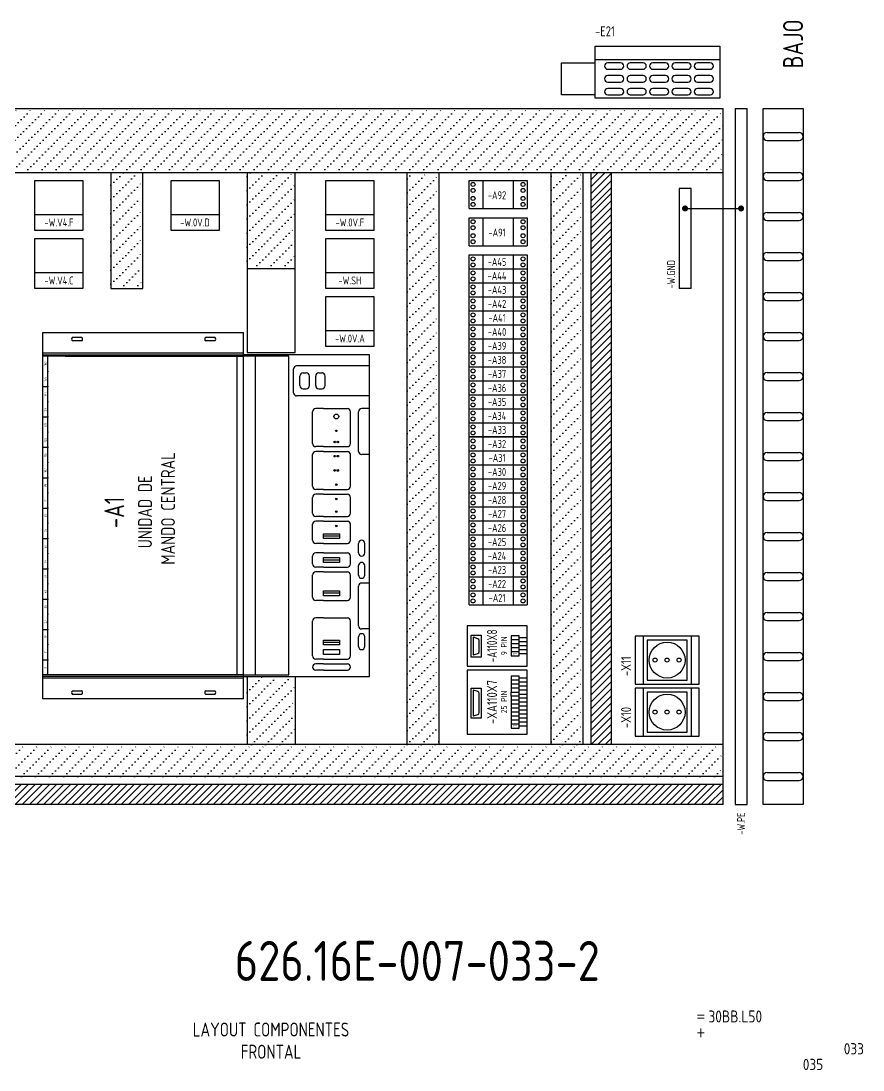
# Model space of a CAD drawing. Extents: x 10 to 414, y 6 to 268.
# Drawn here: x 203.5 to 414, y 5.6 to 267.9 of the extents above; entities that cross this region are included whole.
import ezdxf
from ezdxf.enums import TextEntityAlignment as Align

# ---------------------------------------------------------------- set-up
doc = ezdxf.new("R2010")
doc.units = 0
doc.header["$LTSCALE"] = 5
doc.header["$MEASUREMENT"] = 0
doc.header["$PDSIZE"] = -2
doc.linetypes.add('DOT15', pattern=[0.1875, 0, -0.1875])
doc.layers.get('0').update_dxf_attribs({"linetype": 'CONTINUOUS'})
doc.layers.add('CART', color=7, linetype='CONTINUOUS')
doc.styles.add('DIN', font='DIN.shx', dxfattribs={"width": 0.85})
doc.styles.add('N', font='ROMANS', dxfattribs={"width": 0.85, "height": 3})

# ---------------------------------------------------------------- blocks, each defined once
blk = doc.blocks.new('*X16')
at = {"color": 0, "linetype": 'DOT15'}
for p, q in [((72, 79.07), (79.93, 87)), ((72, 82.61), (76.39, 87)), ((72, 86.14), (72.86, 87)), ((75.46, 79), (83.46, 87)), ((79, 79), (87, 87)), ((82.54, 79), (90.54, 87)), ((86.07, 79), (94.07, 87)), ((89.61, 79), (97.61, 87)), ((93.14, 79), (101.14, 87)), ((96.68, 79), (104.68, 87)), ((100.21, 79), (108.21, 87)), ((103.75, 79), (111.75, 87)), ((107.28, 79), (115.28, 87)), ((110.82, 79), (118.82, 87)), ((114.36, 79), (122.36, 87)), ((117.89, 79), (125.89, 87)), ((121.43, 79), (129.43, 87)), ((124.96, 79), (132.96, 87)), ((128.5, 79), (136.5, 87)), ((132.03, 79), (140.03, 87)), ((135.57, 79), (143.57, 87)), ((139.1, 79), (147.1, 87)), ((142.64, 79), (150.64, 87)), ((146.18, 79), (154.18, 87)), ((149.71, 79), (157.71, 87)), ((153.25, 79), (161.25, 87)), ((156.78, 79), (164.78, 87)), ((160.32, 79), (168.32, 87)), ((163.85, 79), (171.85, 87)), ((167.39, 79), (175.39, 87)), ((170.92, 79), (178.92, 87)), ((174.46, 79), (182.46, 87)), ((177.99, 79), (185.99, 87)), ((181.53, 79), (189.53, 87)), ((185.07, 79), (193.07, 87)), ((188.6, 79), (196.6, 87)), ((192.14, 79), (200.14, 87)), ((195.67, 79), (203.67, 87)), ((199.21, 79), (207.21, 87)), ((202.74, 79), (210.74, 87)), ((206.28, 79), (214.28, 87)), ((209.81, 79), (217.81, 87)), ((213.35, 79), (221.35, 87)), ((216.89, 79), (224.89, 87)), ((220.42, 79), (228.42, 87)), ((223.96, 79), (231.96, 87)), ((227.49, 79), (235.49, 87)), ((231.03, 79), (239.03, 87)), ((234.56, 79), (242.56, 87)), ((238.1, 79), (246.1, 87)), ((241.63, 79), (249.63, 87)), ((245.17, 79), (253.17, 87)), ((248.71, 79), (256.71, 87)), ((252.24, 79), (260.24, 87)), ((255.78, 79), (263.78, 87)), ((259.31, 79), (267.31, 87)), ((262.85, 79), (270.85, 87)), ((266.38, 79), (274.38, 87)), ((269.92, 79), (277.92, 87)), ((273.45, 79), (281.45, 87)), ((276.99, 79), (284.99, 87)), ((280.53, 79), (288.53, 87)), ((284.06, 79), (292.06, 87)), ((287.6, 79), (295.6, 87)), ((291.13, 79), (299.13, 87)), ((294.67, 79), (302.67, 87)), ((298.2, 79), (306.2, 87)), ((301.74, 79), (309.74, 87)), ((305.27, 79), (313.27, 87)), ((308.81, 79), (316.81, 87)), ((312.35, 79), (320.35, 87)), ((315.88, 79), (323.88, 87)), ((319.42, 79), (327.42, 87)), ((322.95, 79), (330.95, 87)), ((326.49, 79), (334.49, 87)), ((330.02, 79), (338.02, 87)), ((333.56, 79), (341.56, 87)), ((337.09, 79), (345.09, 87)), ((340.63, 79), (348.63, 87)), ((344.17, 79), (352.17, 87)), ((347.7, 79), (355.7, 87)), ((351.24, 79), (359.24, 87)), ((354.77, 79), (362.77, 87)), ((358.31, 79), (364, 84.69)), ((361.84, 79), (364, 81.16))]:
    blk.add_line(p, q, dxfattribs=at)
blk = doc.blocks.new('*X3')
at = {"color": 0, "linetype": 'DOT15'}
for p, q in [((11, 226.67), (26.33, 242)), ((11, 230.2), (22.8, 242)), ((11, 233.74), (19.26, 242)), ((11, 237.27), (15.73, 242)), ((11, 240.81), (12.19, 242)), ((13.87, 226), (29.87, 242)), ((17.4, 226), (33.4, 242)), ((20.94, 226), (36.94, 242)), ((24.47, 226), (40.47, 242)), ((28.01, 226), (44.01, 242)), ((31.55, 226), (47.55, 242)), ((35.08, 226), (51.08, 242)), ((38.62, 226), (54.62, 242)), ((42.15, 226), (58.15, 242)), ((45.69, 226), (61.69, 242)), ((49.22, 226), (65.22, 242)), ((52.76, 226), (68.76, 242)), ((56.29, 226), (72.29, 242)), ((59.83, 226), (75.83, 242)), ((63.37, 226), (79.37, 242)), ((66.9, 226), (82.9, 242)), ((70.44, 226), (86.44, 242)), ((73.97, 226), (89.97, 242)), ((77.51, 226), (93.51, 242)), ((81.04, 226), (97.04, 242)), ((84.58, 226), (100.58, 242)), ((88.11, 226), (104.11, 242)), ((91.65, 226), (107.65, 242)), ((95.19, 226), (111.19, 242)), ((98.72, 226), (114.72, 242)), ((102.26, 226), (118.26, 242)), ((105.79, 226), (121.79, 242)), ((109.33, 226), (125.33, 242)), ((112.86, 226), (128.86, 242)), ((116.4, 226), (132.4, 242)), ((119.93, 226), (135.93, 242)), ((123.47, 226), (139.47, 242)), ((127.01, 226), (143.01, 242)), ((130.54, 226), (146.54, 242)), ((134.08, 226), (150.08, 242)), ((137.61, 226), (153.61, 242)), ((141.15, 226), (157.15, 242)), ((144.68, 226), (160.68, 242)), ((148.22, 226), (164.22, 242)), ((151.75, 226), (167.75, 242)), ((155.29, 226), (171.29, 242)), ((158.82, 226), (174.82, 242)), ((162.36, 226), (178.36, 242)), ((165.9, 226), (181.9, 242)), ((169.43, 226), (185.43, 242)), ((172.97, 226), (188.97, 242)), ((176.5, 226), (192.5, 242)), ((180.04, 226), (196.04, 242)), ((183.57, 226), (199.57, 242)), ((187.11, 226), (203.11, 242)), ((190.64, 226), (206.64, 242)), ((194.18, 226), (210.18, 242)), ((197.72, 226), (213.72, 242)), ((201.25, 226), (217.25, 242)), ((204.79, 226), (220.79, 242)), ((208.32, 226), (224.32, 242)), ((211.86, 226), (227.86, 242)), ((215.39, 226), (231.39, 242)), ((218.93, 226), (234.93, 242)), ((222.46, 226), (238.46, 242)), ((226, 226), (242, 242)), ((229.54, 226), (245.54, 242)), ((233.07, 226), (249.07, 242)), ((236.61, 226), (252.61, 242)), ((240.14, 226), (256.14, 242)), ((243.68, 226), (259.68, 242)), ((247.21, 226), (263.21, 242)), ((250.75, 226), (266.75, 242)), ((254.28, 226), (270.28, 242)), ((257.82, 226), (273.82, 242)), ((261.36, 226), (277.36, 242)), ((264.89, 226), (280.89, 242)), ((268.43, 226), (284.43, 242)), ((271.96, 226), (287.96, 242)), ((275.5, 226), (291.5, 242)), ((279.03, 226), (295.03, 242)), ((282.57, 226), (298.57, 242)), ((286.1, 226), (302.1, 242)), ((289.64, 226), (305.64, 242)), ((293.18, 226), (309.18, 242)), ((296.71, 226), (312.71, 242)), ((300.25, 226), (316.25, 242)), ((303.78, 226), (319.78, 242)), ((307.32, 226), (323.32, 242)), ((310.85, 226), (326.85, 242)), ((314.39, 226), (330.39, 242)), ((317.92, 226), (333.92, 242)), ((321.46, 226), (337.46, 242)), ((324.99, 226), (340.99, 242)), ((328.53, 226), (344.53, 242)), ((332.07, 226), (348.07, 242)), ((335.6, 226), (351, 241.4)), ((339.14, 226), (351, 237.86)), ((342.67, 226), (351, 234.33)), ((346.21, 226), (351, 230.79)), ((349.74, 226), (351, 227.26))]:
    blk.add_line(p, q, dxfattribs=at)
blk = doc.blocks.new('*X2')
at = {"color": 0}
for p, q in [((11, 69.34), (14.66, 73)), ((11, 71.1), (12.9, 73)), ((11, 72.87), (11.13, 73)), ((11.43, 68), (16.43, 73)), ((13.2, 68), (18.2, 73)), ((14.97, 68), (19.97, 73)), ((16.73, 68), (21.73, 73)), ((18.5, 68), (23.5, 73)), ((20.27, 68), (25.27, 73)), ((22.04, 68), (27.04, 73)), ((23.81, 68), (28.81, 73)), ((25.57, 68), (30.57, 73)), ((27.34, 68), (32.34, 73)), ((29.11, 68), (34.11, 73)), ((30.88, 68), (35.88, 73)), ((32.64, 68), (37.64, 73)), ((34.41, 68), (39.41, 73)), ((36.18, 68), (41.18, 73)), ((37.95, 68), (42.95, 73)), ((39.72, 68), (44.72, 73)), ((41.48, 68), (46.48, 73)), ((43.25, 68), (48.25, 73)), ((45.02, 68), (50.02, 73)), ((46.79, 68), (51.79, 73)), ((48.55, 68), (53.55, 73)), ((50.32, 68), (55.32, 73)), ((52.09, 68), (57.09, 73)), ((53.86, 68), (58.86, 73)), ((55.63, 68), (60.63, 73)), ((57.39, 68), (62.39, 73)), ((59.16, 68), (64.16, 73)), ((60.93, 68), (65.93, 73)), ((62.7, 68), (67.7, 73)), ((64.46, 68), (69.46, 73)), ((66.23, 68), (71.23, 73)), ((68, 68), (73, 73)), ((69.77, 68), (74.77, 73)), ((71.54, 68), (76.54, 73)), ((73.3, 68), (78.3, 73)), ((75.07, 68), (80.07, 73)), ((76.84, 68), (81.84, 73)), ((78.61, 68), (83.61, 73)), ((80.37, 68), (85.37, 73)), ((82.14, 68), (87.14, 73)), ((83.91, 68), (88.91, 73)), ((85.68, 68), (90.68, 73)), ((87.45, 68), (92.45, 73)), ((89.21, 68), (94.21, 73)), ((90.98, 68), (95.98, 73)), ((92.75, 68), (97.75, 73)), ((94.52, 68), (99.52, 73)), ((96.28, 68), (101.28, 73)), ((98.05, 68), (103.05, 73)), ((99.82, 68), (104.82, 73)), ((101.59, 68), (106.59, 73)), ((103.36, 68), (108.36, 73)), ((105.12, 68), (110.12, 73)), ((106.89, 68), (111.89, 73)), ((108.66, 68), (113.66, 73)), ((110.43, 68), (115.43, 73)), ((112.19, 68), (117.19, 73)), ((113.96, 68), (118.96, 73)), ((115.73, 68), (120.73, 73)), ((117.5, 68), (122.5, 73)), ((119.27, 68), (124.27, 73)), ((121.03, 68), (126.03, 73)), ((122.8, 68), (127.8, 73)), ((124.57, 68), (129.57, 73)), ((126.34, 68), (131.34, 73)), ((128.1, 68), (133.1, 73)), ((129.87, 68), (134.87, 73)), ((131.64, 68), (136.64, 73)), ((133.41, 68), (138.41, 73)), ((135.18, 68), (140.18, 73)), ((136.94, 68), (141.94, 73)), ((138.71, 68), (143.71, 73)), ((140.48, 68), (145.48, 73)), ((142.25, 68), (147.25, 73)), ((144.01, 68), (149.01, 73)), ((145.78, 68), (150.78, 73)), ((147.55, 68), (152.55, 73)), ((149.32, 68), (154.32, 73)), ((151.09, 68), (156.09, 73)), ((152.85, 68), (157.85, 73)), ((154.62, 68), (159.62, 73)), ((156.39, 68), (161.39, 73)), ((158.16, 68), (163.16, 73)), ((159.92, 68), (164.92, 73)), ((161.69, 68), (166.69, 73)), ((163.46, 68), (168.46, 73)), ((165.23, 68), (170.23, 73)), ((166.99, 68), (171.99, 73)), ((168.76, 68), (173.76, 73)), ((170.53, 68), (175.53, 73)), ((172.3, 68), (177.3, 73)), ((174.07, 68), (179.07, 73)), ((175.83, 68), (180.83, 73)), ((177.6, 68), (182.6, 73)), ((179.37, 68), (184.37, 73)), ((181.14, 68), (186.14, 73)), ((182.9, 68), (187.9, 73)), ((184.67, 68), (189.67, 73)), ((186.44, 68), (191.44, 73)), ((188.21, 68), (193.21, 73)), ((189.98, 68), (194.98, 73)), ((191.74, 68), (196.74, 73)), ((193.51, 68), (198.51, 73)), ((195.28, 68), (200.28, 73)), ((197.05, 68), (202.05, 73)), ((198.81, 68), (203.81, 73)), ((200.58, 68), (205.58, 73)), ((202.35, 68), (207.35, 73)), ((204.12, 68), (209.12, 73)), ((205.89, 68), (210.89, 73)), ((207.65, 68), (212.65, 73)), ((209.42, 68), (214.42, 73)), ((211.19, 68), (216.19, 73)), ((212.96, 68), (217.96, 73)), ((214.72, 68), (219.72, 73)), ((216.49, 68), (221.49, 73)), ((218.26, 68), (223.26, 73)), ((220.03, 68), (225.03, 73)), ((221.8, 68), (226.8, 73)), ((223.56, 68), (228.56, 73)), ((225.33, 68), (230.33, 73)), ((227.1, 68), (232.1, 73)), ((228.87, 68), (233.87, 73)), ((230.63, 68), (235.63, 73)), ((232.4, 68), (237.4, 73)), ((234.17, 68), (239.17, 73)), ((235.94, 68), (240.94, 73)), ((237.71, 68), (242.71, 73)), ((239.47, 68), (244.47, 73)), ((241.24, 68), (246.24, 73)), ((243.01, 68), (248.01, 73)), ((244.78, 68), (249.78, 73)), ((246.54, 68), (251.54, 73)), ((248.31, 68), (253.31, 73)), ((250.08, 68), (255.08, 73)), ((251.85, 68), (256.85, 73)), ((253.62, 68), (258.62, 73)), ((255.38, 68), (260.38, 73)), ((257.15, 68), (262.15, 73)), ((258.92, 68), (263.92, 73)), ((260.69, 68), (265.69, 73)), ((262.45, 68), (267.45, 73)), ((264.22, 68), (269.22, 73)), ((265.99, 68), (270.99, 73)), ((267.76, 68), (272.76, 73)), ((269.53, 68), (274.53, 73)), ((271.29, 68), (276.29, 73)), ((273.06, 68), (278.06, 73)), ((274.83, 68), (279.83, 73)), ((276.6, 68), (281.6, 73)), ((278.36, 68), (283.36, 73)), ((280.13, 68), (285.13, 73)), ((281.9, 68), (286.9, 73)), ((283.67, 68), (288.67, 73)), ((285.44, 68), (290.44, 73)), ((287.2, 68), (292.2, 73)), ((288.97, 68), (293.97, 73)), ((290.74, 68), (295.74, 73)), ((292.51, 68), (297.51, 73)), ((294.27, 68), (299.27, 73)), ((296.04, 68), (301.04, 73)), ((297.81, 68), (302.81, 73)), ((299.58, 68), (304.58, 73)), ((301.35, 68), (306.35, 73)), ((303.11, 68), (308.11, 73)), ((304.88, 68), (309.88, 73)), ((306.65, 68), (311.65, 73)), ((308.42, 68), (313.42, 73)), ((310.18, 68), (315.18, 73)), ((311.95, 68), (316.95, 73)), ((313.72, 68), (318.72, 73)), ((315.49, 68), (320.49, 73)), ((317.26, 68), (322.26, 73)), ((319.02, 68), (324.02, 73)), ((320.79, 68), (325.79, 73)), ((322.56, 68), (327.56, 73)), ((324.33, 68), (329.33, 73)), ((326.09, 68), (331.09, 73)), ((327.86, 68), (332.86, 73)), ((329.63, 68), (334.63, 73)), ((331.4, 68), (336.4, 73)), ((333.17, 68), (338.17, 73)), ((334.93, 68), (339.93, 73)), ((336.7, 68), (341.7, 73)), ((338.47, 68), (343.47, 73)), ((340.24, 68), (345.24, 73)), ((342, 68), (347, 73)), ((343.77, 68), (348.77, 73)), ((345.54, 68), (350.54, 73)), ((347.31, 68), (351, 71.69)), ((349.07, 68), (351, 69.93)), ((350.84, 68), (351, 68.16))]:
    blk.add_line(p, q, dxfattribs=at)
blk = doc.blocks.new('*X10')
at = {"color": 0, "linetype": 'Continuous'}
for p, q in [((331, 129.47), (334.53, 133)), ((331, 131.24), (332.76, 133)), ((331, 127.71), (336, 132.71)), ((331, 125.94), (336, 130.94)), ((331, 124.17), (336, 129.17)), ((331, 122.4), (336, 127.4)), ((331, 120.64), (336, 125.64)), ((331, 118.87), (336, 123.87)), ((331, 117.1), (336, 122.1)), ((331, 115.33), (336, 120.33)), ((331, 113.56), (336, 118.56)), ((331, 111.8), (336, 116.8)), ((331, 110.03), (336, 115.03)), ((331, 108.26), (336, 113.26)), ((331, 106.49), (336, 111.49)), ((331, 104.73), (336, 109.73)), ((331, 102.96), (336, 107.96)), ((331, 101.19), (336, 106.19)), ((331, 99.42), (336, 104.42)), ((331, 97.65), (336, 102.65)), ((331, 95.89), (336, 100.89)), ((331, 94.12), (336, 99.12)), ((331, 92.35), (336, 97.35)), ((331, 90.58), (336, 95.58)), ((331, 88.82), (336, 93.82)), ((331, 87.05), (336, 92.05)), ((332.72, 87), (336, 90.28)), ((334.49, 87), (336, 88.51))]:
    blk.add_line(p, q, dxfattribs=at)
blk = doc.blocks.new('*X15')
at = {"color": 0, "linetype": 'DOT15'}
for p, q in [((321, 222.01), (328.99, 230)), ((321, 225.54), (325.46, 230)), ((321, 229.08), (321.92, 230)), ((321, 218.47), (329, 226.47)), ((321, 214.93), (329, 222.93)), ((321, 211.4), (329, 219.4)), ((321, 207.86), (329, 215.86)), ((321, 204.33), (329, 212.33)), ((321, 200.79), (329, 208.79)), ((321, 197.26), (329, 205.26)), ((321, 193.72), (329, 201.72)), ((321, 190.19), (329, 198.19)), ((321, 186.65), (329, 194.65)), ((321, 183.11), (329, 191.11)), ((321, 179.58), (329, 187.58)), ((321, 176.04), (329, 184.04)), ((321, 172.51), (329, 180.51)), ((321, 168.97), (329, 176.97)), ((321, 165.44), (329, 173.44)), ((321, 161.9), (329, 169.9)), ((321, 158.37), (329, 166.37)), ((321, 154.83), (329, 162.83)), ((321, 151.29), (329, 159.29)), ((321, 147.76), (329, 155.76)), ((321, 144.22), (329, 152.22)), ((321, 140.69), (329, 148.69)), ((321, 137.15), (329, 145.15)), ((321, 133.62), (329, 141.62)), ((321, 130.08), (329, 138.08)), ((321, 126.55), (329, 134.55)), ((321, 123.01), (329, 131.01)), ((321, 119.47), (329, 127.47)), ((321, 115.94), (329, 123.94)), ((321, 112.4), (329, 120.4)), ((321, 108.87), (329, 116.87)), ((321, 105.33), (329, 113.33)), ((321, 101.8), (329, 109.8)), ((321, 98.26), (329, 106.26)), ((321, 94.73), (329, 102.73)), ((321, 91.19), (329, 99.19)), ((321, 87.65), (329, 95.65)), ((323.88, 87), (329, 92.12)), ((327.42, 87), (329, 88.58))]:
    blk.add_line(p, q, dxfattribs=at)
blk = doc.blocks.new('*X14')
at = {"color": 0, "linetype": 'DOT15'}
for p, q in [((285, 224.9), (290.1, 230)), ((285, 228.43), (286.57, 230)), ((285, 221.36), (293, 229.36)), ((285, 217.82), (293, 225.82)), ((285, 214.29), (293, 222.29)), ((285, 210.75), (293, 218.75)), ((285, 207.22), (293, 215.22)), ((285, 203.68), (293, 211.68)), ((285, 200.15), (293, 208.15)), ((285, 196.61), (293, 204.61)), ((285, 193.08), (293, 201.08)), ((285, 189.54), (293, 197.54)), ((285, 186.01), (293, 194.01)), ((285, 182.47), (293, 190.47)), ((285, 178.93), (293, 186.93)), ((285, 175.4), (293, 183.4)), ((285, 171.86), (293, 179.86)), ((285, 168.33), (293, 176.33)), ((285, 164.79), (293, 172.79)), ((285, 161.26), (293, 169.26)), ((285, 157.72), (293, 165.72)), ((285, 154.19), (293, 162.19)), ((285, 150.65), (293, 158.65)), ((285, 147.11), (293, 155.11)), ((285, 143.58), (293, 151.58)), ((285, 140.04), (293, 148.04)), ((285, 136.51), (293, 144.51)), ((285, 132.97), (293, 140.97)), ((285, 129.44), (293, 137.44)), ((285, 125.9), (293, 133.9)), ((285, 122.37), (293, 130.37)), ((285, 118.83), (293, 126.83)), ((285, 115.29), (293, 123.29)), ((285, 111.76), (293, 119.76)), ((285, 108.22), (293, 116.22)), ((285, 104.69), (293, 112.69)), ((285, 101.15), (293, 109.15)), ((285, 97.62), (293, 105.62)), ((285, 94.08), (293, 102.08)), ((285, 90.55), (293, 98.55)), ((285, 87.01), (293, 95.01)), ((288.53, 87), (293, 91.47)), ((292.06, 87), (293, 87.94))]:
    blk.add_line(p, q, dxfattribs=at)
blk = doc.blocks.new('*X13')
at = {"color": 0, "linetype": 'DOT15'}
for p, q in [((245, 92.97), (256.03, 104)), ((245, 96.51), (252.49, 104)), ((245, 100.04), (248.96, 104)), ((245, 103.58), (245.42, 104)), ((245, 89.44), (257, 101.44)), ((246.1, 87), (257, 97.9)), ((249.63, 87), (257, 94.37)), ((253.17, 87), (257, 90.83)), ((256.71, 87), (257, 87.29))]:
    blk.add_line(p, q, dxfattribs=at)
blk = doc.blocks.new('*X6')
at = {"color": 0, "linetype": 'DOT15'}
for p, q in [((225, 214.39), (236.61, 226)), ((225, 217.93), (233.07, 226)), ((225, 221.46), (229.54, 226)), ((225, 225), (226, 226)), ((225, 210.86), (237, 222.86)), ((225, 207.32), (237, 219.32)), ((225, 203.79), (237, 215.79)), ((226.75, 202), (237, 212.25)), ((230.28, 202), (237, 208.72)), ((233.82, 202), (237, 205.18))]:
    blk.add_line(p, q, dxfattribs=at)
blk = doc.blocks.new('*X5')
at = {"color": 0, "linetype": 'DOT15'}
for p, q in [((191, 219.28), (197.72, 226)), ((191, 222.82), (194.18, 226)), ((191, 215.75), (199, 223.75)), ((191, 212.21), (199, 220.21)), ((191, 208.68), (199, 216.68)), ((191, 205.14), (199, 213.14)), ((191, 201.61), (199, 209.61)), ((191, 198.07), (199, 206.07)), ((193.46, 197), (199, 202.54)), ((197, 197), (199, 199))]:
    blk.add_line(p, q, dxfattribs=at)

msp = doc.modelspace()

# ---------------------------------------------------------------- linework, layer by layer
at = {"color": 2}
for p, q in [((347, 248.6), (347, 261.6)), ((347, 261.6), (378.2, 261.6)), ((378.2, 261.6), (378.2, 248.6)), ((338.6, 257.4), (347, 257.4)), ((338.6, 249.4), (338.6, 257.4)), ((347, 249.4), (338.6, 249.4)), ((378.2, 248.6), (347, 248.6)), ((207, 228), (219, 228)), ((207, 215.5), (207, 228)), ((219, 228), (219, 215.5)), ((241, 228), (253, 228)), ((241, 215.5), (241, 228)), ((253, 228), (253, 215.5)), ((279.72, 228), (291.72, 228)), ((279.72, 215.5), (279.72, 228)), ((291.72, 228), (291.72, 215.5)), ((219, 215.5), (207, 215.5)), ((253, 215.5), (241, 215.5)), ((291.72, 215.5), (279.72, 215.5)), ((207, 213.5), (219, 213.5)), ((207, 201), (207, 213.5)), ((219, 213.5), (219, 201)), ((279.72, 213.5), (291.72, 213.5)), ((279.72, 201), (279.72, 213.5)), ((291.72, 213.5), (291.72, 201)), ((219, 201), (207, 201)), ((291.72, 201), (279.72, 201)), ((279.72, 186.5), (279.72, 199)), ((279.72, 199), (291.72, 199)), ((291.72, 199), (291.72, 186.5)), ((291.72, 186.5), (279.72, 186.5)), ((357, 114.12), (357, 102.12)), ((373, 114.12), (357, 114.12)), ((373, 102.12), (373, 114.12)), ((357, 102.12), (373, 102.12)), ((373, 101.12), (357, 101.12)), ((357, 101.12), (357, 89.12)), ((373, 89.12), (373, 101.12)), ((357, 89.12), (373, 89.12))]:
    msp.add_line(p, q, dxfattribs=at)
for p, q in [((347, 258.2), (378.2, 258.2)), ((353.4, 257.4), (350.2, 257.4)), ((359, 257.4), (355.8, 257.4)), ((364.6, 257.4), (361.4, 257.4)), ((370.2, 257.4), (367, 257.4)), ((375.8, 257.4), (372.6, 257.4)), ((350.2, 255.8), (353.4, 255.8)), ((355.8, 255.8), (359, 255.8)), ((361.4, 255.8), (364.6, 255.8)), ((367, 255.8), (370.2, 255.8)), ((372.6, 255.8), (375.8, 255.8)), ((353.4, 254.2), (350.2, 254.2)), ((350.2, 252.6), (353.4, 252.6)), ((359, 254.2), (355.8, 254.2)), ((355.8, 252.6), (359, 252.6)), ((364.6, 254.2), (361.4, 254.2)), ((361.4, 252.6), (364.6, 252.6)), ((370.2, 254.2), (367, 254.2)), ((367, 252.6), (370.2, 252.6)), ((375.8, 254.2), (372.6, 254.2)), ((372.6, 252.6), (375.8, 252.6)), ((353.4, 251), (350.2, 251)), ((350.2, 249.4), (353.4, 249.4)), ((359, 251), (355.8, 251)), ((355.8, 249.4), (359, 249.4)), ((364.6, 251), (361.4, 251)), ((361.4, 249.4), (364.6, 249.4)), ((370.2, 251), (367, 251)), ((367, 249.4), (370.2, 249.4)), ((375.8, 251), (372.6, 251)), ((372.6, 249.4), (375.8, 249.4)), ((390, 240), (398, 240)), ((390, 238), (398, 238)), ((39, 230), (379, 230)), ((226, 230), (226, 201)), ((234, 201), (234, 230)), ((260, 230), (260, 185)), ((272, 185), (272, 230)), ((300, 87), (300, 230)), ((308, 87), (308, 230)), ((336, 87), (336, 230)), ((344, 87), (344, 230)), ((390, 230), (398, 230)), ((315.5, 224.51), (315.5, 228.01)), ((315.5, 228.01), (330, 228.01)), ((319, 221.01), (319, 228.01)), ((326.5, 228.01), (326.5, 221.01)), ((330, 228.01), (330, 224.51)), ((390, 228), (398, 228)), ((315.5, 221.01), (315.5, 224.51)), ((330, 224.51), (330, 221.01)), ((315.5, 221.01), (330, 221.01)), ((207, 219.5), (219, 219.5)), ((241, 219.5), (253, 219.5)), ((279.72, 219.5), (291.72, 219.5)), ((315.5, 218.7), (330, 218.7)), ((315.5, 215.2), (315.5, 218.7)), ((319, 211.7), (319, 218.7)), ((326.5, 218.7), (326.5, 211.7)), ((330, 218.7), (330, 215.2)), ((390, 220), (398, 220)), ((390, 218), (398, 218)), ((315.5, 211.7), (315.5, 215.2)), ((330, 215.2), (330, 211.7)), ((315.5, 211.7), (330, 211.7)), ((390, 210), (398, 210)), ((315.5, 209.4), (330, 209.4)), ((315.5, 205.9), (315.5, 209.4)), ((319, 205.9), (319, 209.4)), ((326.5, 209.4), (326.5, 205.9)), ((330, 209.4), (330, 205.9)), ((390, 208), (398, 208)), ((207, 205), (219, 205)), ((260, 206), (272, 206)), ((279.72, 205), (291.72, 205)), ((315.5, 205.9), (330, 205.9)), ((315.5, 202.4), (315.5, 205.9)), ((319, 202.4), (319, 205.9)), ((326.5, 205.9), (326.5, 202.4)), ((330, 205.9), (330, 202.4)), ((315.5, 202.4), (330, 202.4)), ((315.5, 198.9), (315.5, 202.4)), ((319, 198.9), (319, 202.4)), ((326.5, 202.4), (326.5, 198.9)), ((330, 202.4), (330, 198.9)), ((226, 201), (234, 201)), ((390, 200), (398, 200)), ((315.5, 198.9), (330, 198.9)), ((315.5, 195.4), (315.5, 198.9)), ((319, 195.4), (319, 198.9)), ((326.5, 198.9), (326.5, 195.4)), ((330, 198.9), (330, 195.4)), ((390, 198), (398, 198)), ((315.5, 191.9), (315.5, 195.4)), ((315.5, 195.4), (330, 195.4)), ((319, 191.9), (319, 195.4)), ((326.5, 195.4), (326.5, 191.9)), ((330, 195.4), (330, 191.9)), ((315.5, 191.9), (330, 191.9)), ((315.5, 188.4), (315.5, 191.9)), ((319, 188.4), (319, 191.9)), ((326.5, 191.9), (326.5, 188.4)), ((330, 191.9), (330, 188.4)), ((279.72, 190.5), (291.72, 190.5)), ((390, 190), (398, 190)), ((315.5, 188.4), (330, 188.4)), ((315.5, 184.9), (315.5, 188.4)), ((319, 184.9), (319, 188.4)), ((326.5, 188.4), (326.5, 184.9)), ((330, 188.4), (330, 184.9)), ((390, 188), (398, 188)), ((260, 185), (272, 185)), ((315.5, 184.9), (330, 184.9)), ((315.5, 181.4), (315.5, 184.9)), ((319, 181.4), (319, 184.9)), ((326.5, 184.9), (326.5, 181.4)), ((330, 184.9), (330, 181.4)), ((315.5, 181.4), (330, 181.4)), ((315.5, 177.9), (315.5, 181.4)), ((319, 177.9), (319, 181.4)), ((326.5, 181.4), (326.5, 177.9)), ((330, 181.4), (330, 177.9)), ((390, 180), (398, 180)), ((315.5, 177.9), (330, 177.9)), ((315.5, 174.4), (315.5, 177.9)), ((319, 174.4), (319, 177.9)), ((326.5, 177.9), (326.5, 174.4)), ((330, 177.9), (330, 174.4)), ((390, 178), (398, 178)), ((315.5, 174.4), (330, 174.4)), ((315.5, 170.9), (315.5, 174.4)), ((319, 170.9), (319, 174.4)), ((326.5, 174.4), (326.5, 170.9)), ((330, 174.4), (330, 170.9)), ((315.5, 170.9), (330, 170.9)), ((315.5, 167.4), (315.5, 170.9)), ((319, 167.4), (319, 170.9)), ((326.5, 170.9), (326.5, 167.4)), ((330, 170.9), (330, 167.4)), ((390, 170), (398, 170)), ((390, 168), (398, 168)), ((315.5, 163.9), (315.5, 167.4)), ((315.5, 167.4), (330, 167.4)), ((319, 163.9), (319, 167.4)), ((326.5, 167.4), (326.5, 163.9)), ((330, 167.4), (330, 163.9)), ((330, 163.9), (315.5, 163.9)), ((315.5, 160.4), (315.5, 163.9)), ((315.5, 163.9), (330, 163.9)), ((319, 160.4), (319, 163.9)), ((326.5, 163.9), (326.5, 160.4)), ((330, 163.9), (330, 160.4)), ((315.5, 160.4), (330, 160.4)), ((315.5, 156.9), (315.5, 160.4)), ((319, 156.9), (319, 160.4)), ((326.5, 160.4), (326.5, 156.9)), ((330, 160.4), (330, 156.9)), ((390, 160), (398, 160)), ((390, 158), (398, 158)), ((315.5, 156.9), (330, 156.9)), ((315.5, 153.4), (315.5, 156.9)), ((319, 153.4), (319, 156.9)), ((326.5, 156.9), (326.5, 153.4)), ((330, 156.9), (330, 153.4)), ((315.5, 153.4), (330, 153.4)), ((315.5, 149.9), (315.5, 153.4)), ((319, 149.9), (319, 153.4)), ((326.5, 153.4), (326.5, 149.9)), ((330, 153.4), (330, 149.9)), ((315.5, 149.9), (330, 149.9)), ((315.5, 146.4), (315.5, 149.9)), ((319, 146.4), (319, 149.9)), ((326.5, 149.9), (326.5, 146.4)), ((330, 149.9), (330, 146.4)), ((390, 150), (398, 150)), ((390, 148), (398, 148)), ((315.5, 146.4), (330, 146.4)), ((315.5, 142.9), (315.5, 146.4)), ((319, 142.9), (319, 146.4)), ((326.5, 146.4), (326.5, 142.9)), ((330, 146.4), (330, 142.9)), ((315.5, 142.9), (330, 142.9)), ((315.5, 139.4), (315.5, 142.9)), ((319, 139.4), (319, 142.9)), ((326.5, 142.9), (326.5, 139.4)), ((330, 142.9), (330, 139.4)), ((315.5, 135.9), (315.5, 139.4)), ((315.5, 139.4), (330, 139.4)), ((319, 135.9), (319, 139.4)), ((326.5, 139.4), (326.5, 135.9)), ((330, 139.4), (330, 135.9)), ((390, 140), (398, 140)), ((390, 138), (398, 138)), ((315.5, 135.9), (330, 135.9)), ((315.5, 132.4), (315.5, 135.9)), ((319, 132.4), (319, 135.9)), ((326.5, 135.9), (326.5, 132.4)), ((330, 135.9), (330, 132.4)), ((315.5, 132.4), (330, 132.4)), ((315.5, 128.9), (315.5, 132.4)), ((319, 128.9), (319, 132.4)), ((326.5, 132.4), (326.5, 128.9)), ((330, 132.4), (330, 128.9)), ((315.5, 128.9), (330, 128.9)), ((315.5, 125.4), (315.5, 128.9)), ((319, 125.4), (319, 128.9)), ((326.5, 128.9), (326.5, 125.4)), ((330, 128.9), (330, 125.4)), ((390, 130), (398, 130)), ((390, 128), (398, 128)), ((315.5, 125.4), (330, 125.4)), ((315.5, 121.9), (315.5, 125.4)), ((319, 121.9), (319, 125.4)), ((326.5, 125.4), (326.5, 121.9)), ((330, 125.4), (330, 121.9)), ((315.5, 121.9), (330, 121.9)), ((390, 120), (398, 120)), ((390, 118), (398, 118)), ((315, 116.69), (315, 106.63)), ((330, 116.69), (315, 116.69)), ((330, 106.63), (330, 116.69)), ((359, 114.12), (359, 102.12)), ((371, 114.12), (371, 102.12)), ((390, 110), (398, 110)), ((390, 108), (398, 108)), ((315, 106.63), (330, 106.63)), ((330, 105.63), (315, 105.63)), ((315, 105.63), (315, 89.63)), ((330, 89.63), (330, 105.63)), ((260, 104), (260, 87)), ((272, 104), (272, 87)), ((359, 101.12), (359, 89.12)), ((371, 101.12), (371, 89.12)), ((390, 100), (398, 100)), ((390, 98), (398, 98)), ((315, 89.63), (330, 89.63)), ((390, 90), (398, 90)), ((379, 87), (87, 87)), ((390, 88), (398, 88)), ((379, 79), (87, 79)), ((390, 80), (398, 80)), ((379, 77), (39, 77)), ((390, 78), (398, 78))]:
    msp.add_line(p, q)
at = {"color": 6}
for p, q in [((39, 246), (379, 246)), ((379, 72), (379, 246)), ((382, 246), (382, 72)), ((382, 246), (385, 246)), ((385, 72), (385, 246)), ((389, 72), (389, 246)), ((389, 246), (399, 246)), ((399, 246), (399, 72)), ((368, 226), (368, 201)), ((371, 226), (368, 226)), ((371, 201), (371, 226)), ((371, 201), (368, 201)), ((379, 72), (39, 72)), ((382, 72), (385, 72)), ((399, 72), (389, 72))]:
    msp.add_line(p, q, dxfattribs=at)
at = {"linetype": 'Continuous'}
for p, q in [((346, 87), (346, 230)), ((351, 230), (351, 87)), ((370, 221), (383.12, 221))]:
    msp.add_line(p, q, dxfattribs=at)
at = {"color": 0, "linetype": 'Continuous'}
for p, q in [((346, 226.47), (349.53, 230)), ((346, 228.24), (347.76, 230)), ((346, 224.71), (351, 229.71)), ((346, 222.94), (351, 227.94)), ((346, 221.17), (351, 226.17)), ((346, 219.71), (351, 224.71)), ((346, 217.94), (351, 222.94)), ((346, 216.17), (351, 221.17)), ((346, 214.4), (351, 219.4)), ((346, 212.64), (351, 217.64)), ((346, 210.87), (351, 215.87)), ((346, 209.1), (351, 214.1)), ((346, 207.33), (351, 212.33)), ((346, 205.56), (351, 210.56)), ((346, 203.8), (351, 208.8)), ((346, 202.03), (351, 207.03)), ((346, 200.26), (351, 205.26)), ((346, 198.49), (351, 203.49)), ((346, 196.73), (351, 201.73)), ((346, 194.96), (351, 199.96)), ((346, 193.19), (351, 198.19)), ((346, 191.42), (351, 196.42)), ((346, 189.65), (351, 194.65)), ((346, 187.89), (351, 192.89)), ((346, 186.12), (351, 191.12)), ((346, 184.35), (351, 189.35)), ((346, 182.58), (351, 187.58)), ((346, 180.82), (351, 185.82)), ((346, 179.05), (351, 184.05)), ((347.72, 179), (351, 182.28)), ((349.49, 179), (351, 180.51))]:
    msp.add_line(p, q, dxfattribs=at)
at = {"color": 1}
for p, q in [((209, 190), (225.84, 190)), ((209, 98.45), (209, 190)), ((216.38, 188.81), (218.66, 188.81)), ((225.84, 190), (233.77, 190)), ((233.77, 190), (259.13, 190)), ((249.67, 188.81), (251.95, 188.81)), ((259.13, 98.45), (259.13, 190)), ((218.66, 187.92), (216.38, 187.92)), ((251.95, 187.92), (249.67, 187.92)), ((259.13, 184.85), (209, 184.85)), ((209, 184.45), (259.13, 184.45)), ((214.55, 184.06), (209, 184.06)), ((210.19, 104.4), (210.19, 184.06)), ((214.55, 184.06), (253.98, 184.06)), ((253.98, 184.06), (259.13, 184.06)), ((257.55, 104.4), (257.55, 184.06)), ((290.64, 184.45), (259.13, 184.45)), ((270.43, 184.06), (259.13, 184.06)), ((262.11, 104.4), (262.11, 184.06)), ((270.43, 104.4), (270.43, 184.06)), ((290.64, 104), (290.64, 184.45)), ((290.64, 181.68), (272.41, 181.68)), ((271.62, 174.94), (271.62, 180.88)), ((273.2, 176.72), (273.2, 179.1)), ((274, 179.89), (274.79, 179.89)), ((275.58, 176.72), (275.58, 179.1)), ((277.17, 176.72), (277.17, 179.1)), ((277.96, 179.89), (278.75, 179.89)), ((279.54, 176.72), (279.54, 179.1)), ((209, 176.47), (210.19, 176.47)), ((274, 175.93), (274.79, 175.93)), ((277.96, 175.93), (278.75, 175.93)), ((290.64, 174.15), (272.41, 174.15)), ((279.15, 170.98), (277.17, 170.98)), ((279.15, 170.98), (285.09, 170.98)), ((290.64, 170.98), (288.66, 170.98)), ((209, 168.88), (210.19, 168.88)), ((276.37, 162.26), (276.37, 170.18)), ((285.88, 162.26), (285.88, 170.18)), ((287.87, 160.28), (287.87, 170.18)), ((209, 161.3), (210.19, 161.3)), ((279.15, 161.47), (277.17, 161.47)), ((279.15, 160.28), (277.17, 160.28)), ((279.15, 161.47), (285.09, 161.47)), ((279.15, 160.28), (285.09, 160.28)), ((276.37, 151.56), (276.37, 159.48)), ((285.88, 151.56), (285.88, 159.48)), ((290.64, 159.48), (288.66, 159.48)), ((209, 153.71), (210.19, 153.71)), ((279.15, 150.76), (277.17, 150.76)), ((279.15, 149.58), (277.17, 149.58)), ((279.15, 150.76), (285.09, 150.76)), ((279.15, 149.58), (285.09, 149.58)), ((276.37, 144.82), (276.37, 148.78)), ((285.88, 144.82), (285.88, 148.78)), ((209, 146.12), (210.19, 146.12)), ((276.37, 138.08), (276.37, 142.05)), ((279.15, 144.03), (277.17, 144.03)), ((279.15, 142.84), (277.17, 142.84)), ((279.15, 144.03), (285.09, 144.03)), ((279.15, 142.84), (285.09, 142.84)), ((285.88, 138.08), (285.88, 142.05)), ((279.15, 139.67), (283.11, 139.67)), ((279.15, 138.48), (279.15, 139.67)), ((283.11, 139.07), (279.15, 139.07)), ((283.11, 139.67), (283.11, 138.48)), ((209, 138.54), (210.19, 138.54)), ((279.15, 137.29), (277.17, 137.29)), ((283.11, 138.48), (279.15, 138.48)), ((279.15, 137.29), (285.09, 137.29)), ((287.87, 134.91), (287.87, 137.29)), ((289.45, 134.91), (289.45, 137.29)), ((276.37, 132.14), (276.37, 134.12)), ((279.15, 134.91), (277.17, 134.91)), ((279.15, 134.91), (285.09, 134.91)), ((285.88, 132.14), (285.88, 134.12)), ((279.15, 131.35), (277.17, 131.35)), ((279.15, 133.72), (283.11, 133.72)), ((279.15, 132.53), (279.15, 133.72)), ((283.11, 133.13), (279.15, 133.13)), ((283.11, 132.53), (279.15, 132.53)), ((279.15, 131.35), (285.09, 131.35)), ((283.11, 133.72), (283.11, 132.53)), ((287.87, 129.36), (287.87, 131.74)), ((289.45, 129.36), (289.45, 131.74)), ((209, 130.95), (210.19, 130.95)), ((276.37, 123.82), (276.37, 129.36)), ((279.15, 130.16), (277.17, 130.16)), ((279.15, 130.16), (285.09, 130.16)), ((285.88, 123.82), (285.88, 129.36)), ((287.87, 116.68), (287.87, 126.59)), ((290.64, 127.38), (288.66, 127.38)), ((209, 123.36), (210.19, 123.36)), ((279.15, 125.4), (283.11, 125.4)), ((279.15, 124.21), (279.15, 125.4)), ((283.11, 124.81), (279.15, 124.81)), ((283.11, 124.21), (279.15, 124.21)), ((283.11, 125.4), (283.11, 124.21)), ((279.15, 123.02), (277.17, 123.02)), ((279.15, 123.02), (285.09, 123.02)), ((279.15, 118.66), (277.17, 118.66)), ((279.15, 118.66), (285.09, 118.66)), ((209, 115.78), (210.19, 115.78)), ((276.37, 109.15), (276.37, 117.87)), ((285.88, 109.15), (285.88, 117.87)), ((290.64, 115.89), (288.66, 115.89)), ((279.15, 113.12), (283.11, 113.12)), ((279.15, 111.93), (279.15, 113.12)), ((283.11, 113.12), (283.11, 111.93)), ((287.87, 111.53), (287.87, 113.91)), ((289.45, 111.53), (289.45, 113.91)), ((316, 114.35), (318.5, 114.35)), ((316, 108.85), (316, 114.35)), ((316.5, 113.71), (316.5, 109.49)), ((317.66, 113.46), (316.63, 113.81)), ((318, 110.21), (318, 112.99)), ((318.5, 114.35), (318.5, 108.85)), ((326, 114.16), (326, 109.16)), ((328, 114.16), (326, 114.16)), ((328, 113.16), (326, 113.16)), ((328, 109.16), (328, 114.16)), ((330, 113.66), (328, 113.66)), ((283.11, 112.52), (279.15, 112.52)), ((283.11, 111.93), (279.15, 111.93)), ((279.15, 109.55), (279.15, 110.74)), ((279.15, 110.74), (283.11, 110.74)), ((283.11, 110.74), (283.11, 109.55)), ((328, 112.16), (326, 112.16)), ((328, 111.16), (326, 111.16)), ((328, 110.16), (326, 110.16)), ((330, 112.66), (328, 112.66)), ((330, 111.66), (328, 111.66)), ((330, 110.66), (328, 110.66)), ((209, 108.19), (210.19, 108.19)), ((279.15, 108.36), (277.17, 108.36)), ((283.11, 109.55), (279.15, 109.55)), ((279.15, 108.36), (285.09, 108.36)), ((318.5, 108.85), (316, 108.85)), ((316.63, 109.39), (317.66, 109.73)), ((326, 109.16), (328, 109.16)), ((330, 109.66), (328, 109.66)), ((276.37, 106.38), (276.37, 106.38)), ((279.15, 107.17), (277.17, 107.17)), ((279.15, 105.59), (277.17, 105.59)), ((279.15, 107.17), (285.09, 107.17)), ((279.15, 105.59), (285.09, 105.59)), ((285.88, 106.38), (285.88, 106.38)), ((259.13, 104.4), (209, 104.4)), ((259.13, 104), (209, 104)), ((259.13, 103.6), (209, 103.6)), ((259.13, 104.4), (270.43, 104.4)), ((259.13, 104), (290.64, 104)), ((326, 104.13), (326, 100.13)), ((328, 104.13), (326, 104.13)), ((328, 103.13), (326, 103.13)), ((328, 100.13), (328, 104.13)), ((330, 103.63), (328, 103.63)), ((330, 102.63), (328, 102.63)), ((216.38, 100.43), (218.66, 100.43)), ((249.67, 100.43), (251.95, 100.43)), ((316, 93.63), (316, 101.13)), ((316, 101.13), (318.5, 101.13)), ((316.5, 100.49), (316.5, 94.27)), ((317.66, 100.24), (316.63, 100.59)), ((318, 94.99), (318, 99.77)), ((318.5, 101.13), (318.5, 93.63)), ((328, 102.13), (326, 102.13)), ((328, 101.13), (326, 101.13)), ((326, 100.13), (328, 100.13)), ((326, 99.13), (326, 100.13)), ((330, 101.63), (328, 101.63)), ((330, 100.63), (328, 100.63)), ((328, 99.13), (328, 100.13)), ((259.13, 98.45), (209, 98.45)), ((218.66, 99.54), (216.38, 99.54)), ((251.95, 99.54), (249.67, 99.54)), ((326, 99.13), (326, 91.13)), ((328, 99.13), (326, 99.13)), ((328, 98.13), (326, 98.13)), ((328, 97.13), (326, 97.13)), ((328, 99.63), (330, 99.63)), ((328, 91.13), (328, 99.13)), ((330, 98.63), (328, 98.63)), ((330, 97.63), (328, 97.63)), ((316.63, 94.17), (317.66, 94.52)), ((328, 96.13), (326, 96.13)), ((328, 95.13), (326, 95.13)), ((330, 96.63), (328, 96.63)), ((330, 95.63), (328, 95.63)), ((330, 94.63), (328, 94.63)), ((318.5, 93.63), (316, 93.63)), ((328, 94.13), (326, 94.13)), ((328, 93.13), (326, 93.13)), ((328, 92.13), (326, 92.13)), ((330, 93.63), (328, 93.63)), ((330, 92.63), (328, 92.63)), ((326, 91.13), (328, 91.13)), ((330, 91.63), (328, 91.63))]:
    msp.add_line(p, q, dxfattribs=at)
at = {"color": 7}
for p, q in [((360, 113.12), (360, 103.12)), ((370, 113.12), (360, 113.12)), ((370, 103.12), (370, 113.12)), ((360, 103.12), (370, 103.12)), ((360, 100.12), (360, 90.12)), ((370, 100.12), (360, 100.12)), ((370, 90.12), (370, 100.12)), ((360, 90.12), (370, 90.12))]:
    msp.add_line(p, q, dxfattribs=at)
at = {"linetype": 'Continuous', "const_width": 0.75}
for points in [[(369.12, 221, 1), (369.88, 221, 1)], [(383.12, 221, 1), (383.88, 221, 1)]]:
    msp.add_lwpolyline(points, format="xyb", close=True, dxfattribs=at)
msp.add_lwpolyline([(260, 104), (272, 104)])
at = {"color": 1}
for centre, radius in [((316.5, 227.01), 0.5), ((316.5, 225.51), 0.5), ((329, 227.01), 0.5), ((329, 225.51), 0.5), ((316.5, 223.51), 0.5), ((329, 223.51), 0.5), ((316.5, 222.01), 0.5), ((329, 222.01), 0.5), ((316.5, 217.7), 0.5), ((329, 217.7), 0.5), ((316.5, 216.2), 0.5), ((329, 216.2), 0.5), ((316.5, 214.2), 0.5), ((316.5, 212.7), 0.5), ((329, 214.2), 0.5), ((329, 212.7), 0.5), ((316.5, 208.4), 0.5), ((316.5, 206.9), 0.5), ((329, 208.4), 0.5), ((329, 206.9), 0.5), ((316.5, 204.9), 0.5), ((329, 204.9), 0.5), ((316.5, 203.4), 0.5), ((329, 203.4), 0.5), ((316.5, 201.4), 0.5), ((316.5, 199.9), 0.5), ((329, 201.4), 0.5), ((329, 199.9), 0.5), ((316.5, 197.9), 0.5), ((316.5, 196.4), 0.5), ((329, 197.9), 0.5), ((329, 196.4), 0.5), ((316.5, 194.4), 0.5), ((329, 194.4), 0.5), ((316.5, 192.9), 0.5), ((329, 192.9), 0.5), ((316.5, 190.9), 0.5), ((316.5, 189.4), 0.5), ((329, 190.9), 0.5), ((329, 189.4), 0.5), ((316.5, 187.4), 0.5), ((316.5, 185.9), 0.5), ((329, 187.4), 0.5), ((329, 185.9), 0.5), ((316.5, 183.9), 0.5), ((329, 183.9), 0.5), ((316.5, 182.4), 0.5), ((329, 182.4), 0.5), ((316.5, 180.4), 0.5), ((316.5, 178.9), 0.5), ((329, 180.4), 0.5), ((329, 178.9), 0.5), ((316.5, 176.9), 0.5), ((316.5, 175.4), 0.5), ((329, 176.9), 0.5), ((329, 175.4), 0.5), ((316.5, 173.4), 0.5), ((329, 173.4), 0.5), ((316.5, 171.9), 0.5), ((329, 171.9), 0.5), ((282.32, 169), 0.594), ((316.5, 169.9), 0.5), ((316.5, 168.4), 0.5), ((329, 169.9), 0.5), ((329, 168.4), 0.5), ((282.32, 165.43), 0.198), ((316.5, 166.4), 0.5), ((316.5, 164.9), 0.5), ((329, 166.4), 0.5), ((329, 164.9), 0.5), ((281.92, 162.65), 0.198), ((282.71, 162.65), 0.198), ((316.5, 162.9), 0.5), ((329, 162.9), 0.5), ((316.5, 161.4), 0.5), ((329, 161.4), 0.5), ((281.92, 159.09), 0.198), ((282.71, 159.09), 0.198), ((316.5, 159.4), 0.5), ((316.5, 157.9), 0.5), ((329, 159.4), 0.5), ((329, 157.9), 0.5), ((281.92, 155.52), 0.198), ((282.71, 155.52), 0.198), ((316.5, 155.9), 0.5), ((316.5, 154.4), 0.5), ((329, 155.9), 0.5), ((329, 154.4), 0.5), ((282.32, 151.95), 0.198), ((316.5, 152.4), 0.5), ((329, 152.4), 0.5), ((316.5, 150.9), 0.5), ((329, 150.9), 0.5), ((282.32, 148.39), 0.198), ((316.5, 148.9), 0.5), ((316.5, 147.4), 0.5), ((329, 148.9), 0.5), ((329, 147.4), 0.5), ((282.32, 145.22), 0.198), ((316.5, 145.4), 0.5), ((316.5, 143.9), 0.5), ((329, 145.4), 0.5), ((329, 143.9), 0.5), ((282.32, 141.65), 0.198), ((316.5, 141.9), 0.5), ((329, 141.9), 0.5), ((316.5, 140.4), 0.5), ((329, 140.4), 0.5), ((316.5, 138.4), 0.5), ((316.5, 136.9), 0.5), ((329, 138.4), 0.5), ((329, 136.9), 0.5), ((316.5, 134.9), 0.5), ((316.5, 133.4), 0.5), ((329, 134.9), 0.5), ((329, 133.4), 0.5), ((316.5, 131.4), 0.5), ((329, 131.4), 0.5), ((316.5, 129.9), 0.5), ((329, 129.9), 0.5), ((316.5, 127.9), 0.5), ((316.5, 126.4), 0.5), ((329, 127.9), 0.5), ((329, 126.4), 0.5), ((316.5, 124.4), 0.5), ((316.5, 122.9), 0.5), ((329, 124.4), 0.5), ((329, 122.9), 0.5)]:
    msp.add_circle(centre, radius, dxfattribs=at)
at = {"color": 2}
for centre in [(365, 108.12), (365, 95.12)]:
    msp.add_circle(centre, 4.5, dxfattribs=at)
for centre in [(362, 108.12), (365, 108.12), (368, 108.12), (362, 95.12), (365, 95.12), (368, 95.12)]:
    msp.add_circle(centre, 0.5)
for centre, radius, start, end in [((350.2, 256.6), 0.8, 90, 270), ((353.4, 256.6), 0.8, 270, 90), ((355.8, 256.6), 0.8, 90, 270), ((359, 256.6), 0.8, 270, 90), ((361.4, 256.6), 0.8, 90, 270), ((364.6, 256.6), 0.8, 270, 90), ((367, 256.6), 0.8, 90, 270), ((370.2, 256.6), 0.8, 270, 90), ((372.6, 256.6), 0.8, 90, 270), ((375.8, 256.6), 0.8, 270, 90), ((350.2, 253.4), 0.8, 90, 270), ((353.4, 253.4), 0.8, 270, 90), ((355.8, 253.4), 0.8, 90, 270), ((359, 253.4), 0.8, 270, 90), ((361.4, 253.4), 0.8, 90, 270), ((364.6, 253.4), 0.8, 270, 90), ((367, 253.4), 0.8, 90, 270), ((370.2, 253.4), 0.8, 270, 90), ((372.6, 253.4), 0.8, 90, 270), ((375.8, 253.4), 0.8, 270, 90), ((350.2, 250.2), 0.8, 90, 270), ((353.4, 250.2), 0.8, 270, 90), ((355.8, 250.2), 0.8, 90, 270), ((359, 250.2), 0.8, 270, 90), ((361.4, 250.2), 0.8, 90, 270), ((364.6, 250.2), 0.8, 270, 90), ((367, 250.2), 0.8, 90, 270), ((370.2, 250.2), 0.8, 270, 90), ((372.6, 250.2), 0.8, 90, 270), ((375.8, 250.2), 0.8, 270, 90), ((390, 239), 1, 90, 270), ((398, 239), 1, 270, 90), ((390, 229), 1, 90, 270), ((398, 229), 1, 270, 90), ((390, 219), 1, 90, 270), ((398, 219), 1, 270, 90), ((390, 209), 1, 90, 270), ((398, 209), 1, 270, 90), ((390, 199), 1, 90, 270), ((398, 199), 1, 270, 90), ((390, 189), 1, 90, 270), ((398, 189), 1, 270, 90), ((390, 179), 1, 90, 270), ((398, 179), 1, 270, 90), ((390, 169), 1, 90, 270), ((398, 169), 1, 270, 90), ((390, 159), 1, 90, 270), ((398, 159), 1, 270, 90), ((390, 149), 1, 90, 270), ((398, 149), 1, 270, 90), ((390, 139), 1, 90, 270), ((398, 139), 1, 270, 90), ((390, 129), 1, 90, 270), ((398, 129), 1, 270, 90), ((390, 119), 1, 90, 270), ((398, 119), 1, 270, 90), ((390, 109), 1, 90, 270), ((398, 109), 1, 270, 90), ((390, 99), 1, 90, 270), ((398, 99), 1, 270, 90), ((390, 89), 1, 90, 270), ((398, 89), 1, 270, 90), ((390, 79), 1, 90, 270), ((398, 79), 1, 270, 90)]:
    msp.add_arc(centre, radius, start, end)
at = {"color": 1}
for centre, radius, start, end in [((216.66, 188.37), 0.525, 121.8908, 238.1092), ((218.38, 188.37), 0.525, 301.8908, 58.1092), ((249.95, 188.37), 0.525, 121.8908, 238.1092), ((251.67, 188.37), 0.525, 301.8908, 58.1092), ((272.41, 180.88), 0.793, 90, 180), ((274, 179.1), 0.793, 90, 180), ((274.79, 179.1), 0.793, 0, 90), ((277.96, 179.1), 0.793, 90, 180), ((278.75, 179.1), 0.793, 0, 90), ((274, 176.72), 0.793, 180, 270), ((274.79, 176.72), 0.793, 270, 0), ((277.96, 176.72), 0.793, 180, 270), ((278.75, 176.72), 0.793, 270, 0), ((272.41, 174.94), 0.793, 180, 270), ((277.17, 170.18), 0.793, 90, 180), ((285.09, 170.18), 0.793, 0, 90), ((288.66, 170.18), 0.793, 90, 180), ((277.17, 162.26), 0.793, 180, 270), ((277.17, 159.48), 0.793, 90, 180), ((285.09, 162.26), 0.793, 270, 0), ((285.09, 159.48), 0.793, 0, 90), ((288.66, 160.28), 0.793, 180, 270), ((277.17, 151.56), 0.793, 180, 270), ((277.17, 148.78), 0.793, 90, 180), ((285.09, 151.56), 0.793, 270, 0), ((285.09, 148.78), 0.793, 0, 90), ((277.17, 144.82), 0.793, 180, 270), ((285.09, 144.82), 0.793, 270, 0), ((277.17, 142.05), 0.793, 90, 180), ((285.09, 142.05), 0.793, 0, 90), ((277.17, 138.08), 0.793, 180, 270), ((285.09, 138.08), 0.793, 270, 0), ((288.66, 137.29), 0.793, 90, 180), ((288.66, 137.29), 0.793, 0, 90), ((277.17, 134.12), 0.793, 90, 180), ((285.09, 134.12), 0.793, 0, 90), ((288.66, 134.91), 0.793, 180, 270), ((288.66, 134.91), 0.793, 270, 0), ((277.17, 132.14), 0.793, 180, 270), ((285.09, 132.14), 0.793, 270, 0), ((288.66, 131.74), 0.793, 90, 180), ((288.66, 131.74), 0.793, 0, 90), ((277.17, 129.36), 0.793, 90, 180), ((285.09, 129.36), 0.793, 0, 90), ((288.66, 129.36), 0.793, 180, 270), ((288.66, 129.36), 0.793, 270, 0), ((288.66, 126.59), 0.793, 90, 180), ((277.17, 123.82), 0.793, 180, 270), ((285.09, 123.82), 0.793, 270, 0), ((277.17, 117.87), 0.793, 90, 180), ((285.09, 117.87), 0.793, 0, 90), ((288.66, 116.68), 0.793, 180, 270), ((288.66, 113.91), 0.793, 90, 180), ((288.66, 113.91), 0.793, 0, 90), ((316.6, 113.71), 0.1, 71.5651, 180), ((317.5, 112.99), 0.5, 0, 71.5651), ((288.66, 111.53), 0.793, 180, 270), ((288.66, 111.53), 0.793, 270, 0), ((317.5, 110.21), 0.5, 288.4349, 0), ((277.17, 109.15), 0.793, 180, 270), ((285.09, 109.15), 0.793, 270, 0), ((316.6, 109.49), 0.1, 180, 288.4349), ((277.17, 106.38), 0.793, 90, 180), ((277.17, 106.38), 0.793, 180, 270), ((285.09, 106.38), 0.793, 0, 90), ((285.09, 106.38), 0.793, 270, 0), ((216.66, 99.99), 0.525, 121.8908, 238.1092), ((218.38, 99.99), 0.525, 301.8908, 58.1092), ((249.95, 99.99), 0.525, 121.8908, 238.1092), ((251.67, 99.99), 0.525, 301.8908, 58.1092), ((316.6, 100.49), 0.1, 71.5651, 180), ((317.5, 99.77), 0.5, 0, 71.5651), ((317.5, 94.99), 0.5, 288.4349, 0), ((316.6, 94.27), 0.1, 180, 288.4349)]:
    msp.add_arc(centre, radius, start, end, dxfattribs=at)
for p in [(210.19, 180.26), (210.19, 176.47), (210.19, 172.68), (210.19, 168.88), (210.19, 165.09), (210.19, 161.3), (210.19, 161.27), (210.19, 157.5), (210.19, 157.47), (210.19, 153.71), (210.19, 153.68), (210.19, 149.92), (210.19, 149.89), (210.19, 146.12), (210.19, 146.09), (210.19, 142.33), (210.19, 142.3), (210.19, 138.54), (210.19, 138.51), (210.19, 134.74), (210.19, 130.95), (210.19, 127.16), (210.19, 123.36), (210.19, 119.57), (210.19, 115.78), (210.19, 111.98), (210.19, 108.19)]:
    msp.add_point(p, dxfattribs=at)

# ---------------------------------------------------------------- block references
at = {"linetype": 'DOT15'}
for name, p in [('*X3', (28, 4)), ('*X5', (35, 4)), ('*X6', (35, 4)), ('*X14', (15, 0)), ('*X15', (15, 0)), ('*X13', (15, 0)), ('*X16', (15, 0))]:
    msp.add_blockref(name, p, dxfattribs=at)
at = {"linetype": 'Continuous'}
for p in [(15, 46), (15, 0)]:
    msp.add_blockref('*X10', p, dxfattribs=at)
msp.add_blockref('*X2', (28, 4))

# ---------------------------------------------------------------- texts
at = {"color": 6, "style": 'DIN', "width": 0.8}
msp.add_text('BAJO', height=5, rotation=90, dxfattribs=at).set_placement((399, 256))
at = {"style": 'DIN', "width": 0.8}
msp.add_text('-E21', height=2.5, dxfattribs=at).set_placement((347, 264.04))
at = {"linetype": 'DOT15', "style": 'DIN', "width": 0.8}
for s, p in [('-A92', (322.5, 223.3)), ('-A91', (322.5, 213.99)), ('-A45', (322.5, 206.65)), ('-A44', (322.5, 203.15)), ('-A43', (322.5, 199.65)), ('-A42', (322.5, 196.15)), ('-A41', (322.5, 192.65)), ('-A40', (322.5, 189.15)), ('-A39', (322.5, 185.65)), ('-A38', (322.5, 182.15)), ('-A37', (322.5, 178.65)), ('-A36', (322.5, 175.15)), ('-A35', (322.5, 171.65)), ('-A34', (322.5, 168.15)), ('-A33', (322.5, 164.65)), ('-A32', (322.5, 161.15)), ('-A31', (322.5, 157.65)), ('-A30', (322.5, 154.15)), ('-A29', (322.5, 150.65)), ('-A28', (322.5, 147.15)), ('-A27', (322.5, 143.65)), ('-A26', (322.5, 140.15)), ('-A25', (322.5, 136.65)), ('-A24', (322.5, 133.15)), ('-A23', (322.5, 129.65)), ('-A22', (322.5, 126.15)), ('-A21', (322.5, 122.65))]:
    msp.add_text(s, height=2, dxfattribs=at).set_placement(p, align=Align.CENTER)
at = {"style": 'DIN', "width": 0.8}
for s, p in [('-W.V4.F', (213, 216.5)), ('-W.0V.D', (247, 216.5)), ('-W.0V.F', (285.72, 216.5)), ('-W.V4.C', (213, 202)), ('-W.SH', (285.72, 202)), ('-W.0V.A', (285.72, 187.5))]:
    msp.add_text(s, height=2, dxfattribs=at).set_placement(p, align=Align.CENTER)
for s, height, p in [('-W.GND', 2, (367, 201)), ('-X11', 2.5, (356, 104.12)), ('-X10', 2.5, (356, 91.12))]:
    msp.add_text(s, height=height, rotation=90, dxfattribs=at).set_placement(p)
at = {"color": 1, "style": 'DIN', "width": 0.8}
for s, height, p in [('163', 0.594, (209.89, 182.27)), ('155', 0.594, (209.89, 178.31)), ('147', 0.594, (209.89, 174.54)), ('139', 0.594, (209.89, 170.58)), ('131', 0.594, (209.89, 166.82)), ('123', 0.594, (209.89, 163.05)), ('115', 0.594, (209.89, 159.29)), ('107', 0.594, (209.89, 155.52)), ('99', 0.594, (209.89, 151.76)), ('91', 0.594, (209.89, 147.99)), ('83', 0.594, (209.89, 144.23)), ('75', 0.594, (209.89, 140.46)), ('67', 0.594, (209.89, 136.5)), ('59', 0.594, (209.89, 132.73)), ('51', 0.594, (209.89, 128.97)), ('43', 0.594, (209.89, 125.2)), ('35', 0.594, (209.89, 121.44)), ('27', 0.594, (209.89, 117.67)), ('19', 0.594, (209.89, 113.91)), ('9 PIN', 1.5, (325, 111.66)), ('11', 0.594, (209.89, 110.14)), ('1', 1, (327.5, 109.66)), ('3', 0.594, (209.89, 106.18)), ('25 PIN', 1.5, (325, 97.63)), ('1', 1, (327.5, 91.63))]:
    msp.add_text(s, height=height, rotation=90, dxfattribs=at).set_placement(p, align=Align.CENTER)
at = {"color": 3, "style": 'DIN', "width": 0.8}
for s, height, p in [('MANDO CENTRAL', 3.4677, (241.99, 146.01)), ('UNIDAD DE ', 3.468, (236.25, 146.01))]:
    msp.add_text(s, height=height, rotation=90, dxfattribs=at).set_placement(p, align=Align.CENTER)
at = {"color": 6, "style": 'DIN', "width": 0.8}
msp.add_text('-A1', height=4.954, rotation=90, dxfattribs=at).set_placement((229.31, 145.02), align=Align.CENTER)
at = {"style": 'DIN'}
for s, width, p in [('-A110X8', 0.7, (322.5, 111.66)), ('-XA110X7', 0.8, (322.5, 97.63))]:
    msp.add_text(s, height=2.5, rotation=90, dxfattribs=dict(at, width=width)).set_placement(p, align=Align.CENTER)
at = {"style": 'DIN', "width": 0.8}
msp.add_text('-W.PE', height=2, rotation=90, dxfattribs=at).set_placement((384.5, 70), align=Align.RIGHT)
at = {"color": 2, "style": 'DIN', "width": 0.8}
for s, p in [('LAYOUT COMPONENTES', (266, 14.02)), ('FRONTAL', (266, 8.47))]:
    msp.add_text(s, height=3.5, dxfattribs=at).set_placement(p, align=Align.CENTER)
at = {"color": 2, "insert": (256.92, 37.92), "char_height": 10, "width": 111.0411, "attachment_point": 1, "style": 'DIN'}
msp.add_mtext('626.16E-007-033-2', dxfattribs=at)
at = {"layer": 'CART', "color": 3, "style": 'N', "width": 0.85}
for s, p in [('=', (372.24, 17.91)), ('+', (372.24, 13.87))]:
    msp.add_text(s, height=2.5, dxfattribs=at).set_placement(p)
at = {"layer": 'CART', "color": 3, "style": 'DIN', "width": 0.85}
msp.add_attdef('30BB.L50', text='', height=3, dxfattribs=at).set_placement((375.33, 16.63), align=Align.BOTTOM_LEFT)
at = {"layer": 'CART', "color": 2, "style": 'DIN', "width": 0.9, "flags": 1}
msp.add_attdef('033', text='', height=2.8, dxfattribs=at).set_placement((414.2, 9.56), align=Align.RIGHT)
at = {"layer": 'CART', "color": 7, "style": 'DIN', "width": 0.9, "flags": 1}
msp.add_attdef('035', (398.93, 5.65), '', height=2.8, dxfattribs=at)

doc.saveas('drawing.dxf')
